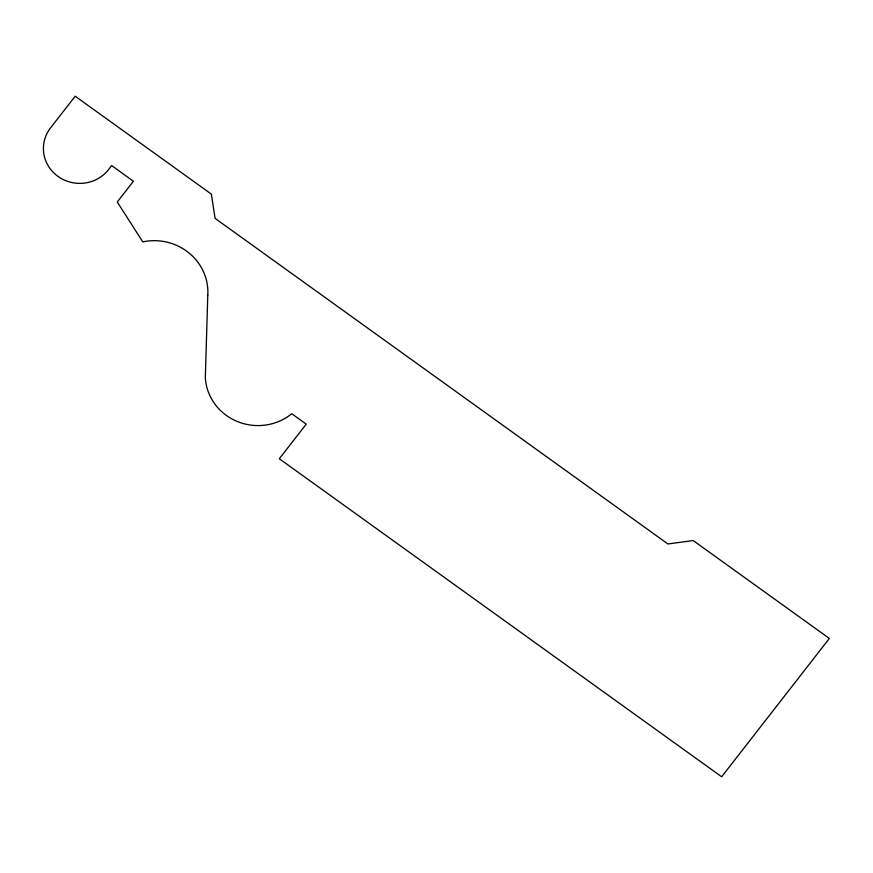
<?xml version="1.0" encoding="UTF-8"?>
<svg xmlns="http://www.w3.org/2000/svg" width="873" height="873" viewBox="0 0 873 873"><rect width="100%" height="100%" fill="white"/><g stroke="black" fill="none" stroke-linecap="round" stroke-linejoin="round"><path stroke-width="1.31" d="M207.785 295.041L205.33 377.442A52.391 50.208 4.9 0 0 236.921 421.343A52.391 50.208 4.9 0 0 291.735 413.726L306.237 424.158L279.316 458.74L721.655 776.784L829.35 638.458L693.184 540.551L667.91 543.955L215.096 218.381L211.364 194.122L75.198 96.216L50.536 127.895A36.142 34.636 4.9 0 0 58 176.411A36.142 34.636 4.9 0 0 108.547 169.602L111.668 165.597L133.416 181.235L117.266 201.979L142.757 241.886A53.231 51.016 4.9 0 1 207.785 295.041"/></g></svg>
